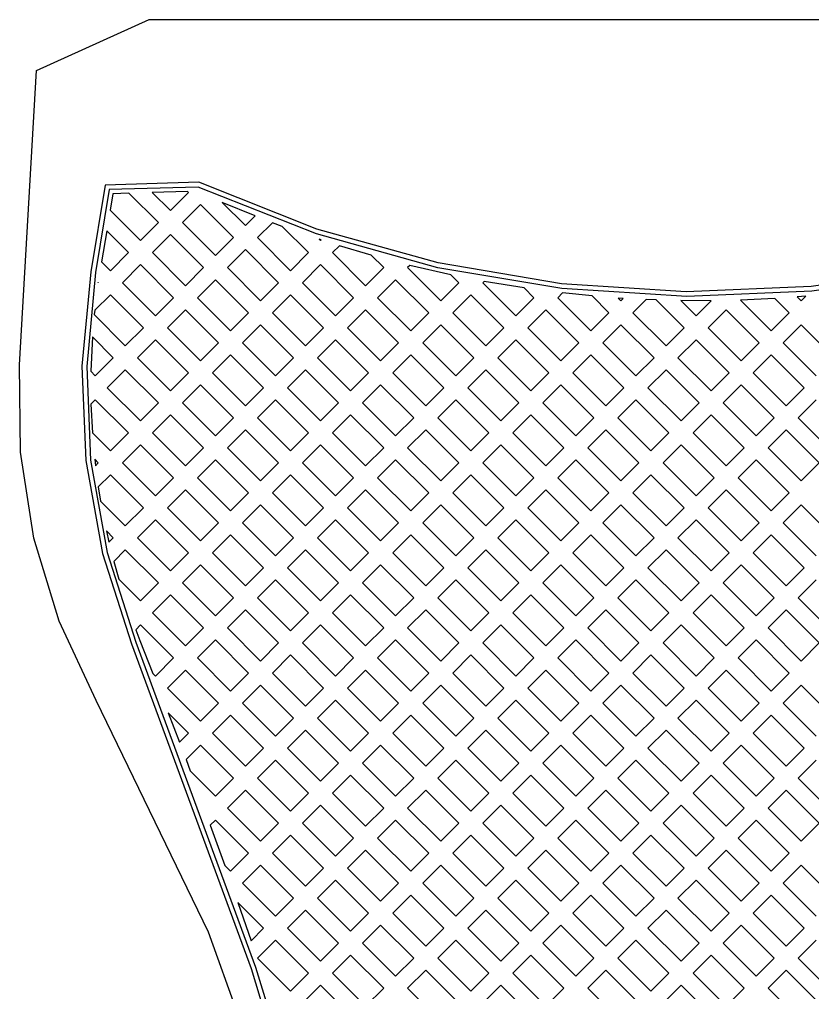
# Model space of a CAD drawing. Extents: x -211 to 2, y -103 to 318.
# Drawn here: x -205.52 to -195.56, y -75.55 to -63.33 of the extents above; entities that cross this region are included whole.
import ezdxf

# ---------------------------------------------------------------- set-up
doc = ezdxf.new("R2010")
doc.units = 0

msp = doc.modelspace()

# ---------------------------------------------------------------- linework, layer by layer
for p, q in [((-205.306, -63.969), (-203.889, -63.3271)), ((-205.306, -63.969), (-203.889, -63.3271)), ((-203.889, -63.3271), (-186.08, -63.3271)), ((-203.889, -63.3271), (-186.08, -63.3271)), ((-205.519, -67.6637), (-205.306, -63.969)), ((-205.519, -67.6637), (-205.306, -63.969)), ((-203.265, -65.372), (-204.444, -65.4067)), ((-203.265, -65.372), (-204.444, -65.4067)), ((-201.783906, -65.960455), (-203.265, -65.372)), ((-201.783906, -65.960455), (-203.265, -65.372)), ((-204.444, -65.4067), (-204.622, -66.4969)), ((-204.444, -65.4067), (-204.622, -66.4969)), ((-204.393, -65.4645), (-204.563, -66.5065)), ((-203.277, -65.4316), (-204.393, -65.4645)), ((-203.411, -65.4885), (-203.851, -65.5014)), ((-203.851, -65.5014), (-203.624, -65.728)), ((-203.624, -65.728), (-203.398, -65.5017)), ((-203.398, -65.5017), (-203.411, -65.4885)), ((-203.398, -65.5017), (-203.398, -65.5017)), ((-201.791189, -66.02047), (-203.277, -65.4316)), ((-204.348, -65.5161), (-204.382, -65.7242)), ((-204.144, -65.5101), (-204.348, -65.5161)), ((-203.775, -65.8789), (-204.144, -65.5101)), ((-202.56, -65.7955), (-202.973, -65.6249)), ((-202.973, -65.6249), (-202.681, -65.9166)), ((-204.382, -65.7242), (-204.001, -66.1051)), ((-203.247, -65.6526), (-203.473, -65.8789)), ((-202.832, -66.0674), (-203.247, -65.6526)), ((-202.681, -65.9166), (-202.56, -65.7955)), ((-204.424, -65.9835), (-204.488, -66.3725)), ((-204.152, -66.256), (-204.424, -65.9835)), ((-204.001, -66.1051), (-203.775, -65.8789)), ((-203.775, -65.8789), (-203.775, -65.8789)), ((-203.473, -65.8789), (-203.058, -66.2937)), ((-202.681, -65.9166), (-202.681, -65.9166)), ((-202.343, -65.8797), (-202.53, -66.0674)), ((-202.219, -65.9257), (-202.343, -65.8797)), ((-201.889, -66.256), (-202.219, -65.9257)), ((-200.261801, -66.385875), (-201.783906, -65.960455)), ((-200.261801, -66.385875), (-201.783906, -65.960455)), ((-203.624, -66.0297), (-203.85, -66.256)), ((-203.209, -66.4445), (-203.624, -66.0297)), ((-203.058, -66.2937), (-202.832, -66.0674)), ((-202.53, -66.0674), (-202.115, -66.4823)), ((-200.264412, -66.445989), (-201.791189, -66.02047)), ((-201.73, -66.0967), (-201.755, -66.0883)), ((-201.755, -66.0883), (-201.738, -66.1051)), ((-201.738, -66.1051), (-201.73, -66.0967)), ((-201.738, -66.1051), (-201.738, -66.1051)), ((-202.681, -66.2183), (-202.907, -66.4445)), ((-202.266, -66.6331), (-202.681, -66.2183)), ((-201.502, -66.1701), (-201.588, -66.256)), ((-201.102, -66.289), (-201.502, -66.1701)), ((-204.378, -66.4823), (-204.152, -66.256)), ((-204.152, -66.256), (-204.152, -66.256)), ((-203.85, -66.256), (-203.435, -66.6708)), ((-203.058, -66.2937), (-203.058, -66.2937)), ((-202.115, -66.4823), (-201.889, -66.256)), ((-201.889, -66.256), (-201.889, -66.256)), ((-201.588, -66.256), (-201.173, -66.6708)), ((-200.946, -66.4445), (-201.102, -66.289)), ((-204.488, -66.3725), (-204.378, -66.4823)), ((-204.001, -66.4068), (-204.227, -66.6331)), ((-203.586, -66.8217), (-204.001, -66.4068)), ((-203.435, -66.6708), (-203.209, -66.4445)), ((-203.209, -66.4445), (-203.209, -66.4445)), ((-202.907, -66.4445), (-202.493, -66.8594)), ((-202.907, -66.4445), (-202.907, -66.4445)), ((-201.738, -66.4068), (-201.965, -66.6331)), ((-201.324, -66.8217), (-201.738, -66.4068)), ((-201.173, -66.6708), (-200.946, -66.4445)), ((-200.946, -66.4445), (-200.946, -66.4445)), ((-200.617, -66.4173), (-200.645, -66.4445)), ((-200.645, -66.4445), (-200.23, -66.8594)), ((-200.101, -66.5354), (-200.617, -66.4173)), ((-198.709749, -66.708017), (-200.264412, -66.445989)), ((-198.711759, -66.648115), (-200.261801, -66.385875)), ((-198.711759, -66.648115), (-200.261801, -66.385875)), ((-194.024726, -66.454322), (-195.58015, -66.682482)), ((-194.024726, -66.454322), (-195.58015, -66.682482)), ((-204.622, -66.4969), (-204.734166, -67.683002)), ((-204.622, -66.4969), (-204.734166, -67.683002)), ((-204.563, -66.5065), (-204.674296, -67.684604)), ((-203.058, -66.5954), (-203.285, -66.8217)), ((-202.643, -67.0102), (-203.058, -66.5954)), ((-203.058, -66.5954), (-203.058, -66.5954)), ((-200.796, -66.5954), (-201.022, -66.8217)), ((-200.381, -67.0102), (-200.796, -66.5954)), ((-200.796, -66.5954), (-200.796, -66.5954)), ((-200.004, -66.6331), (-200.101, -66.5354)), ((-194.009261, -66.51179), (-195.569092, -66.741056)), ((-204.529, -66.6331), (-204.53, -66.6325)), ((-204.53, -66.6325), (-204.53, -66.6339)), ((-204.53, -66.6339), (-204.529, -66.6331)), ((-204.529, -66.6331), (-204.529, -66.6331)), ((-204.227, -66.6331), (-203.813, -67.0479)), ((-202.493, -66.8594), (-202.266, -66.6331)), ((-201.965, -66.6331), (-201.55, -67.0479)), ((-200.23, -66.8594), (-200.004, -66.6331)), ((-200.004, -66.6331), (-200.004, -66.6331)), ((-199.686, -66.6169), (-199.702, -66.6331)), ((-199.702, -66.6331), (-199.287, -67.0479)), ((-199.183, -66.6993), (-199.686, -66.6169)), ((-199.061, -66.8217), (-199.183, -66.6993)), ((-197.146851, -66.747031), (-198.711759, -66.648115)), ((-197.146851, -66.747031), (-198.711759, -66.648115)), ((-197.140282, -66.806419), (-198.709749, -66.708017)), ((-195.58015, -66.682482), (-197.146851, -66.747031)), ((-195.58015, -66.682482), (-197.146851, -66.747031)), ((-204.378, -66.784), (-204.574, -66.9802)), ((-203.963, -67.1988), (-204.378, -66.784)), ((-204.378, -66.784), (-204.378, -66.784)), ((-203.813, -67.0479), (-203.586, -66.8217)), ((-203.586, -66.8217), (-203.586, -66.8217)), ((-203.285, -66.8217), (-202.87, -67.2365)), ((-202.115, -66.784), (-202.342, -67.0102)), ((-201.701, -67.1988), (-202.115, -66.784)), ((-201.55, -67.0479), (-201.324, -66.8217)), ((-201.022, -66.8217), (-200.607, -67.2365)), ((-199.853, -66.784), (-200.079, -67.0102)), ((-199.438, -67.1988), (-199.853, -66.784)), ((-199.287, -67.0479), (-199.061, -66.8217)), ((-199.061, -66.8217), (-199.061, -66.8217)), ((-198.7, -66.7624), (-198.759, -66.8217)), ((-198.759, -66.8217), (-198.344, -67.2365)), ((-198.328, -66.8002), (-198.7, -66.7624)), ((-198.118, -67.0102), (-198.328, -66.8002)), ((-197.938, -66.83), (-198.001, -66.8258)), ((-198.001, -66.8258), (-197.967, -66.8594)), ((-197.967, -66.8594), (-197.938, -66.83)), ((-197.651, -66.8453), (-197.816, -67.0102)), ((-197.524, -66.8505), (-197.651, -66.8453)), ((-197.175, -67.1988), (-197.524, -66.8505)), ((-195.569092, -66.741056), (-197.140282, -66.806419)), ((-196.035, -66.8305), (-196.467, -66.8514)), ((-196.467, -66.8514), (-196.082, -67.2365)), ((-195.855, -67.0102), (-196.035, -66.8305)), ((-195.646, -66.8011), (-195.754, -66.8102)), ((-195.754, -66.8102), (-195.704, -66.8594)), ((-195.704, -66.8594), (-195.646, -66.8011)), ((-203.435, -66.9725), (-203.662, -67.1988)), ((-203.021, -67.3874), (-203.435, -66.9725)), ((-203.435, -66.9725), (-203.435, -66.9725)), ((-201.173, -66.9725), (-201.399, -67.1988)), ((-200.758, -67.3874), (-201.173, -66.9725)), ((-198.91, -66.9725), (-199.136, -67.1988)), ((-198.495, -67.3874), (-198.91, -66.9725)), ((-197.967, -66.8594), (-197.967, -66.8594)), ((-196.836, -66.8594), (-197.214, -66.8584)), ((-197.214, -66.8584), (-197.024, -67.0479)), ((-197.024, -67.0479), (-196.836, -66.8594)), ((-196.647, -66.9725), (-196.873, -67.1988)), ((-196.232, -67.3874), (-196.647, -66.9725)), ((-196.647, -66.9725), (-196.647, -66.9725)), ((-195.704, -66.8594), (-195.704, -66.8594)), ((-204.574, -66.9802), (-204.58, -67.0345)), ((-204.58, -67.0345), (-204.19, -67.4251)), ((-202.87, -67.2365), (-202.643, -67.0102)), ((-202.342, -67.0102), (-201.927, -67.4251)), ((-201.55, -67.0479), (-201.55, -67.0479)), ((-200.607, -67.2365), (-200.381, -67.0102)), ((-200.079, -67.0102), (-199.664, -67.4251)), ((-198.344, -67.2365), (-198.118, -67.0102)), ((-198.118, -67.0102), (-198.118, -67.0102)), ((-197.816, -67.0102), (-197.401, -67.4251)), ((-197.024, -67.0479), (-197.024, -67.0479)), ((-196.082, -67.2365), (-195.855, -67.0102)), ((-195.855, -67.0102), (-195.855, -67.0102)), ((-204.19, -67.4251), (-203.963, -67.1988)), ((-203.662, -67.1988), (-203.247, -67.6136)), ((-202.493, -67.1611), (-202.719, -67.3874)), ((-202.078, -67.5759), (-202.493, -67.1611)), ((-201.927, -67.4251), (-201.701, -67.1988)), ((-201.399, -67.1988), (-200.984, -67.6136)), ((-201.399, -67.1988), (-201.399, -67.1988)), ((-200.23, -67.1611), (-200.456, -67.3874)), ((-199.815, -67.5759), (-200.23, -67.1611)), ((-199.664, -67.4251), (-199.438, -67.1988)), ((-199.438, -67.1988), (-199.438, -67.1988)), ((-199.136, -67.1988), (-198.721, -67.6136)), ((-197.967, -67.1611), (-198.193, -67.3874)), ((-197.552, -67.5759), (-197.967, -67.1611)), ((-197.401, -67.4251), (-197.175, -67.1988)), ((-197.175, -67.1988), (-197.175, -67.1988)), ((-196.873, -67.1988), (-196.459, -67.6136)), ((-195.704, -67.1611), (-195.931, -67.3874)), ((-195.29, -67.5759), (-195.704, -67.1611)), ((-204.604, -67.3124), (-204.623, -67.7457)), ((-204.341, -67.5759), (-204.604, -67.3124)), ((-203.813, -67.3496), (-204.039, -67.5759)), ((-203.398, -67.7645), (-203.813, -67.3496)), ((-203.247, -67.6136), (-203.021, -67.3874)), ((-202.719, -67.3874), (-202.304, -67.8022)), ((-201.927, -67.4251), (-201.927, -67.4251)), ((-201.55, -67.3496), (-201.776, -67.5759)), ((-201.135, -67.7645), (-201.55, -67.3496)), ((-200.984, -67.6136), (-200.758, -67.3874)), ((-200.456, -67.3874), (-200.041, -67.8022)), ((-199.287, -67.3496), (-199.513, -67.5759)), ((-198.872, -67.7645), (-199.287, -67.3496)), ((-198.721, -67.6136), (-198.495, -67.3874)), ((-198.193, -67.3874), (-197.779, -67.8022)), ((-198.193, -67.3874), (-198.193, -67.3874)), ((-197.024, -67.3496), (-197.251, -67.5759)), ((-196.609, -67.7645), (-197.024, -67.3496)), ((-197.024, -67.3496), (-197.024, -67.3496)), ((-196.459, -67.6136), (-196.232, -67.3874)), ((-195.931, -67.3874), (-195.516, -67.8022)), ((-204.567, -67.8022), (-204.341, -67.5759)), ((-204.341, -67.5759), (-204.341, -67.5759)), ((-204.039, -67.5759), (-203.624, -67.9908)), ((-204.039, -67.5759), (-204.039, -67.5759)), ((-202.87, -67.5382), (-203.096, -67.7645)), ((-202.455, -67.953), (-202.87, -67.5382)), ((-202.304, -67.8022), (-202.078, -67.5759)), ((-202.078, -67.5759), (-202.078, -67.5759)), ((-201.776, -67.5759), (-201.361, -67.9908)), ((-201.776, -67.5759), (-201.776, -67.5759)), ((-200.607, -67.5382), (-200.833, -67.7645)), ((-200.192, -67.953), (-200.607, -67.5382)), ((-200.041, -67.8022), (-199.815, -67.5759)), ((-199.815, -67.5759), (-199.815, -67.5759)), ((-199.513, -67.5759), (-199.099, -67.9908)), ((-198.344, -67.5382), (-198.571, -67.7645)), ((-197.929, -67.953), (-198.344, -67.5382)), ((-197.779, -67.8022), (-197.552, -67.5759)), ((-197.251, -67.5759), (-196.836, -67.9908)), ((-196.082, -67.5382), (-196.308, -67.7645)), ((-195.667, -67.953), (-196.082, -67.5382)), ((-205.504562, -68.760921), (-205.519, -67.6637)), ((-205.504562, -68.760921), (-205.519, -67.6637)), ((-204.734166, -67.683002), (-204.685371, -68.867998)), ((-204.734166, -67.683002), (-204.685371, -68.867998)), ((-204.674296, -67.684604), (-204.625718, -68.861594)), ((-198.721, -67.6136), (-198.721, -67.6136)), ((-204.623, -67.7457), (-204.567, -67.8022)), ((-204.19, -67.7268), (-204.416, -67.953)), ((-203.775, -68.1416), (-204.19, -67.7268)), ((-203.624, -67.9908), (-203.398, -67.7645)), ((-203.096, -67.7645), (-202.681, -68.1793)), ((-201.927, -67.7268), (-202.153, -67.953)), ((-201.512, -68.1416), (-201.927, -67.7268)), ((-201.927, -67.7268), (-201.927, -67.7268)), ((-201.361, -67.9908), (-201.135, -67.7645)), ((-200.833, -67.7645), (-200.418, -68.1793)), ((-199.664, -67.7268), (-199.89, -67.953)), ((-199.249, -68.1416), (-199.664, -67.7268)), ((-199.099, -67.9908), (-198.872, -67.7645)), ((-198.872, -67.7645), (-198.872, -67.7645)), ((-198.571, -67.7645), (-198.156, -68.1793)), ((-198.571, -67.7645), (-198.571, -67.7645)), ((-197.401, -67.7268), (-197.628, -67.953)), ((-196.987, -68.1416), (-197.401, -67.7268)), ((-196.836, -67.9908), (-196.609, -67.7645)), ((-196.308, -67.7645), (-195.893, -68.1793)), ((-204.416, -67.953), (-204.001, -68.3679)), ((-204.416, -67.953), (-204.416, -67.953)), ((-203.247, -67.9153), (-203.473, -68.1416)), ((-202.832, -68.3302), (-203.247, -67.9153)), ((-202.681, -68.1793), (-202.455, -67.953)), ((-202.455, -67.953), (-202.455, -67.953)), ((-202.153, -67.953), (-201.738, -68.3679)), ((-200.984, -67.9153), (-201.21, -68.1416)), ((-200.569, -68.3302), (-200.984, -67.9153)), ((-200.418, -68.1793), (-200.192, -67.953)), ((-199.89, -67.953), (-199.476, -68.3679)), ((-198.721, -67.9153), (-198.948, -68.1416)), ((-198.307, -68.3302), (-198.721, -67.9153)), ((-198.721, -67.9153), (-198.721, -67.9153)), ((-198.156, -68.1793), (-197.929, -67.953)), ((-197.628, -67.953), (-197.213, -68.3679)), ((-197.628, -67.953), (-197.628, -67.953)), ((-196.459, -67.9153), (-196.685, -68.1416)), ((-196.044, -68.3302), (-196.459, -67.9153)), ((-195.893, -68.1793), (-195.667, -67.953)), ((-195.667, -67.953), (-195.667, -67.953)), ((-204.567, -68.1039), (-204.621, -68.1586)), ((-204.621, -68.1586), (-204.604, -68.5195)), ((-204.152, -68.5187), (-204.567, -68.1039)), ((-204.567, -68.1039), (-204.567, -68.1039)), ((-204.001, -68.3679), (-203.775, -68.1416)), ((-203.473, -68.1416), (-203.058, -68.5564)), ((-202.304, -68.1039), (-202.53, -68.3302)), ((-201.889, -68.5187), (-202.304, -68.1039)), ((-202.304, -68.1039), (-202.304, -68.1039)), ((-201.738, -68.3679), (-201.512, -68.1416)), ((-201.21, -68.1416), (-200.796, -68.5564)), ((-200.418, -68.1793), (-200.418, -68.1793)), ((-200.041, -68.1039), (-200.268, -68.3302)), ((-199.626, -68.5187), (-200.041, -68.1039)), ((-199.476, -68.3679), (-199.249, -68.1416)), ((-199.249, -68.1416), (-199.249, -68.1416)), ((-198.948, -68.1416), (-198.533, -68.5564)), ((-197.779, -68.1039), (-198.005, -68.3302)), ((-197.364, -68.5187), (-197.779, -68.1039)), ((-197.213, -68.3679), (-196.987, -68.1416)), ((-196.685, -68.1416), (-196.27, -68.5564)), ((-195.516, -68.1039), (-195.742, -68.3302)), ((-203.624, -68.2925), (-203.85, -68.5187)), ((-203.209, -68.7073), (-203.624, -68.2925)), ((-201.361, -68.2925), (-201.588, -68.5187)), ((-200.946, -68.7073), (-201.361, -68.2925)), ((-199.099, -68.2925), (-199.325, -68.5187)), ((-198.684, -68.7073), (-199.099, -68.2925)), ((-199.099, -68.2925), (-199.099, -68.2925)), ((-196.836, -68.2925), (-197.062, -68.5187)), ((-196.421, -68.7073), (-196.836, -68.2925)), ((-203.058, -68.5564), (-202.832, -68.3302)), ((-202.53, -68.3302), (-202.115, -68.745)), ((-200.796, -68.5564), (-200.569, -68.3302)), ((-200.268, -68.3302), (-199.853, -68.745)), ((-198.533, -68.5564), (-198.307, -68.3302)), ((-198.005, -68.3302), (-197.59, -68.745)), ((-198.005, -68.3302), (-198.005, -68.3302)), ((-196.27, -68.5564), (-196.044, -68.3302)), ((-196.044, -68.3302), (-196.044, -68.3302)), ((-195.742, -68.3302), (-195.327, -68.745)), ((-204.604, -68.5195), (-204.378, -68.745)), ((-204.378, -68.745), (-204.152, -68.5187)), ((-203.85, -68.5187), (-203.435, -68.9336)), ((-203.058, -68.5564), (-203.058, -68.5564)), ((-202.681, -68.481), (-202.907, -68.7073)), ((-202.266, -68.8958), (-202.681, -68.481)), ((-202.115, -68.745), (-201.889, -68.5187)), ((-201.588, -68.5187), (-201.173, -68.9336)), ((-200.796, -68.5564), (-200.796, -68.5564)), ((-200.418, -68.481), (-200.645, -68.7073)), ((-200.004, -68.8958), (-200.418, -68.481)), ((-199.853, -68.745), (-199.626, -68.5187)), ((-199.325, -68.5187), (-198.91, -68.9336)), ((-198.156, -68.481), (-198.382, -68.7073)), ((-197.741, -68.8958), (-198.156, -68.481)), ((-198.156, -68.481), (-198.156, -68.481)), ((-197.59, -68.745), (-197.364, -68.5187)), ((-197.062, -68.5187), (-196.647, -68.9336)), ((-195.893, -68.481), (-196.119, -68.7073)), ((-195.478, -68.8958), (-195.893, -68.481)), ((-204.001, -68.6696), (-204.227, -68.8958)), ((-203.586, -69.0844), (-204.001, -68.6696)), ((-201.738, -68.6696), (-201.965, -68.8958)), ((-201.324, -69.0844), (-201.738, -68.6696)), ((-199.476, -68.6696), (-199.702, -68.8958)), ((-199.061, -69.0844), (-199.476, -68.6696)), ((-197.213, -68.6696), (-197.439, -68.8958)), ((-196.798, -69.0844), (-197.213, -68.6696)), ((-205.337172, -69.839973), (-205.504562, -68.760921)), ((-205.337172, -69.839973), (-205.504562, -68.760921)), ((-203.435, -68.9336), (-203.209, -68.7073)), ((-202.907, -68.7073), (-202.493, -69.1221)), ((-202.907, -68.7073), (-202.907, -68.7073)), ((-201.173, -68.9336), (-200.946, -68.7073)), ((-200.946, -68.7073), (-200.946, -68.7073)), ((-200.645, -68.7073), (-200.23, -69.1221)), ((-199.853, -68.745), (-199.853, -68.745)), ((-198.91, -68.9336), (-198.684, -68.7073)), ((-198.382, -68.7073), (-197.967, -69.1221)), ((-196.647, -68.9336), (-196.421, -68.7073)), ((-196.119, -68.7073), (-195.704, -69.1221)), ((-204.685371, -68.867998), (-204.47739, -70.035621)), ((-204.685371, -68.867998), (-204.47739, -70.035621)), ((-204.625718, -68.861594), (-204.419031, -70.021313)), ((-204.529, -68.8958), (-204.574, -68.8508)), ((-204.574, -68.8508), (-204.565, -68.9318)), ((-204.565, -68.9318), (-204.529, -68.8958)), ((-204.529, -68.8958), (-204.529, -68.8958)), ((-204.227, -68.8958), (-203.813, -69.3107)), ((-203.058, -68.8581), (-203.285, -69.0844)), ((-202.643, -69.273), (-203.058, -68.8581)), ((-202.493, -69.1221), (-202.266, -68.8958)), ((-201.965, -68.8958), (-201.55, -69.3107)), ((-200.796, -68.8581), (-201.022, -69.0844)), ((-200.381, -69.273), (-200.796, -68.8581)), ((-200.23, -69.1221), (-200.004, -68.8958)), ((-199.702, -68.8958), (-199.287, -69.3107)), ((-199.702, -68.8958), (-199.702, -68.8958)), ((-198.533, -68.8581), (-198.759, -69.0844)), ((-198.118, -69.273), (-198.533, -68.8581)), ((-198.533, -68.8581), (-198.533, -68.8581)), ((-197.967, -69.1221), (-197.741, -68.8958)), ((-197.439, -68.8958), (-197.024, -69.3107)), ((-196.27, -68.8581), (-196.496, -69.0844)), ((-195.855, -69.273), (-196.27, -68.8581)), ((-195.704, -69.1221), (-195.478, -68.8958)), ((-204.378, -69.0467), (-204.529, -69.1978)), ((-203.963, -69.4615), (-204.378, -69.0467)), ((-204.378, -69.0467), (-204.378, -69.0467)), ((-203.435, -68.9336), (-203.435, -68.9336)), ((-202.115, -69.0467), (-202.342, -69.273)), ((-201.701, -69.4615), (-202.115, -69.0467)), ((-199.853, -69.0467), (-200.079, -69.273)), ((-199.438, -69.4615), (-199.853, -69.0467)), ((-197.59, -69.0467), (-197.816, -69.273)), ((-197.175, -69.4615), (-197.59, -69.0467)), ((-196.647, -68.9336), (-196.647, -68.9336)), ((-203.813, -69.3107), (-203.586, -69.0844)), ((-203.586, -69.0844), (-203.586, -69.0844)), ((-203.285, -69.0844), (-202.87, -69.4992)), ((-203.285, -69.0844), (-203.285, -69.0844)), ((-201.55, -69.3107), (-201.324, -69.0844)), ((-201.324, -69.0844), (-201.324, -69.0844)), ((-201.022, -69.0844), (-200.607, -69.4992)), ((-200.23, -69.1221), (-200.23, -69.1221)), ((-199.287, -69.3107), (-199.061, -69.0844)), ((-198.759, -69.0844), (-198.344, -69.4992)), ((-197.024, -69.3107), (-196.798, -69.0844)), ((-196.496, -69.0844), (-196.082, -69.4992)), ((-204.529, -69.1978), (-204.501, -69.3768)), ((-203.435, -69.2353), (-203.662, -69.4615)), ((-203.021, -69.6501), (-203.435, -69.2353)), ((-203.435, -69.2353), (-203.435, -69.2353)), ((-202.87, -69.4992), (-202.643, -69.273)), ((-202.342, -69.273), (-201.927, -69.6878)), ((-201.173, -69.2353), (-201.399, -69.4615)), ((-200.758, -69.6501), (-201.173, -69.2353)), ((-200.607, -69.4992), (-200.381, -69.273)), ((-200.381, -69.273), (-200.381, -69.273)), ((-200.079, -69.273), (-199.664, -69.6878)), ((-200.079, -69.273), (-200.079, -69.273)), ((-198.91, -69.2353), (-199.136, -69.4615)), ((-198.495, -69.6501), (-198.91, -69.2353)), ((-198.344, -69.4992), (-198.118, -69.273)), ((-197.816, -69.273), (-197.401, -69.6878)), ((-196.647, -69.2353), (-196.873, -69.4615)), ((-196.232, -69.6501), (-196.647, -69.2353)), ((-196.082, -69.4992), (-195.855, -69.273)), ((-204.501, -69.3768), (-204.19, -69.6878)), ((-197.024, -69.3107), (-197.024, -69.3107)), ((-204.19, -69.6878), (-203.963, -69.4615)), ((-203.662, -69.4615), (-203.247, -69.8764)), ((-202.493, -69.4238), (-202.719, -69.6501)), ((-202.078, -69.8387), (-202.493, -69.4238)), ((-201.927, -69.6878), (-201.701, -69.4615)), ((-201.399, -69.4615), (-200.984, -69.8764)), ((-200.23, -69.4238), (-200.456, -69.6501)), ((-199.815, -69.8387), (-200.23, -69.4238)), ((-200.23, -69.4238), (-200.23, -69.4238)), ((-199.664, -69.6878), (-199.438, -69.4615)), ((-199.136, -69.4615), (-198.721, -69.8764)), ((-199.136, -69.4615), (-199.136, -69.4615)), ((-197.967, -69.4238), (-198.193, -69.6501)), ((-197.552, -69.8387), (-197.967, -69.4238)), ((-197.401, -69.6878), (-197.175, -69.4615)), ((-197.175, -69.4615), (-197.175, -69.4615)), ((-196.873, -69.4615), (-196.459, -69.8764)), ((-196.082, -69.4992), (-196.082, -69.4992)), ((-195.704, -69.4238), (-195.931, -69.6501)), ((-195.29, -69.8387), (-195.704, -69.4238)), ((-203.813, -69.6124), (-204.039, -69.8387)), ((-203.398, -70.0272), (-203.813, -69.6124)), ((-203.813, -69.6124), (-203.813, -69.6124)), ((-203.247, -69.8764), (-203.021, -69.6501)), ((-202.719, -69.6501), (-202.304, -70.0649)), ((-201.55, -69.6124), (-201.776, -69.8387)), ((-201.135, -70.0272), (-201.55, -69.6124)), ((-200.984, -69.8764), (-200.758, -69.6501)), ((-200.758, -69.6501), (-200.758, -69.6501)), ((-200.456, -69.6501), (-200.041, -70.0649)), ((-199.287, -69.6124), (-199.513, -69.8387)), ((-198.872, -70.0272), (-199.287, -69.6124)), ((-198.721, -69.8764), (-198.495, -69.6501)), ((-198.193, -69.6501), (-197.779, -70.0649)), ((-197.024, -69.6124), (-197.251, -69.8387)), ((-196.609, -70.0272), (-197.024, -69.6124)), ((-196.459, -69.8764), (-196.232, -69.6501)), ((-195.931, -69.6501), (-195.516, -70.0649)), ((-195.931, -69.6501), (-195.931, -69.6501)), ((-204.341, -69.8387), (-204.428, -69.7511)), ((-204.428, -69.7511), (-204.396, -69.894)), ((-201.927, -69.6878), (-201.927, -69.6878)), ((-205.020446, -70.884989), (-205.337172, -69.839973)), ((-205.020446, -70.884989), (-205.337172, -69.839973)), ((-204.396, -69.894), (-204.341, -69.8387)), ((-204.341, -69.8387), (-204.341, -69.8387)), ((-204.039, -69.8387), (-203.624, -70.2535)), ((-202.87, -69.8009), (-203.096, -70.0272)), ((-202.455, -70.2158), (-202.87, -69.8009)), ((-202.304, -70.0649), (-202.078, -69.8387)), ((-201.776, -69.8387), (-201.361, -70.2535)), ((-200.607, -69.8009), (-200.833, -70.0272)), ((-200.192, -70.2158), (-200.607, -69.8009)), ((-200.607, -69.8009), (-200.607, -69.8009)), ((-200.041, -70.0649), (-199.815, -69.8387)), ((-199.513, -69.8387), (-199.099, -70.2535)), ((-199.513, -69.8387), (-199.513, -69.8387)), ((-198.344, -69.8009), (-198.571, -70.0272)), ((-197.929, -70.2158), (-198.344, -69.8009)), ((-197.779, -70.0649), (-197.552, -69.8387)), ((-197.552, -69.8387), (-197.552, -69.8387)), ((-197.251, -69.8387), (-196.836, -70.2535)), ((-196.459, -69.8764), (-196.459, -69.8764)), ((-196.082, -69.8009), (-196.308, -70.0272)), ((-195.667, -70.2158), (-196.082, -69.8009)), ((-204.419031, -70.021313), (-204.056, -71.1476)), ((-204.19, -69.9895), (-204.336, -70.1354)), ((-203.775, -70.4043), (-204.19, -69.9895)), ((-204.19, -69.9895), (-204.19, -69.9895)), ((-203.624, -70.2535), (-203.398, -70.0272)), ((-203.096, -70.0272), (-202.681, -70.4421)), ((-201.927, -69.9895), (-202.153, -70.2158)), ((-201.512, -70.4043), (-201.927, -69.9895)), ((-201.361, -70.2535), (-201.135, -70.0272)), ((-200.833, -70.0272), (-200.418, -70.4421)), ((-199.664, -69.9895), (-199.89, -70.2158)), ((-199.249, -70.4043), (-199.664, -69.9895)), ((-199.664, -69.9895), (-199.664, -69.9895)), ((-199.099, -70.2535), (-198.872, -70.0272)), ((-198.571, -70.0272), (-198.156, -70.4421)), ((-197.401, -69.9895), (-197.628, -70.2158)), ((-196.987, -70.4043), (-197.401, -69.9895)), ((-196.836, -70.2535), (-196.609, -70.0272)), ((-196.609, -70.0272), (-196.609, -70.0272)), ((-196.308, -70.0272), (-195.893, -70.4421)), ((-196.308, -70.0272), (-196.308, -70.0272)), ((-204.47739, -70.035621), (-204.112, -71.1696)), ((-204.47739, -70.035621), (-204.112, -71.1696)), ((-204.336, -70.1354), (-204.273, -70.3585)), ((-202.304, -70.0649), (-202.304, -70.0649)), ((-203.247, -70.1781), (-203.473, -70.4043)), ((-202.832, -70.5929), (-203.247, -70.1781)), ((-202.681, -70.4421), (-202.455, -70.2158)), ((-202.455, -70.2158), (-202.455, -70.2158)), ((-202.153, -70.2158), (-201.738, -70.6306)), ((-201.361, -70.2535), (-201.361, -70.2535)), ((-200.984, -70.1781), (-201.21, -70.4043)), ((-200.569, -70.5929), (-200.984, -70.1781)), ((-200.418, -70.4421), (-200.192, -70.2158)), ((-199.89, -70.2158), (-199.476, -70.6306)), ((-198.721, -70.1781), (-198.948, -70.4043)), ((-198.307, -70.5929), (-198.721, -70.1781)), ((-198.156, -70.4421), (-197.929, -70.2158)), ((-197.628, -70.2158), (-197.213, -70.6306)), ((-196.459, -70.1781), (-196.685, -70.4043)), ((-196.044, -70.5929), (-196.459, -70.1781)), ((-196.459, -70.1781), (-196.459, -70.1781)), ((-195.893, -70.4421), (-195.667, -70.2158)), ((-204.273, -70.3585), (-204.001, -70.6306)), ((-202.304, -70.3666), (-202.53, -70.5929)), ((-201.889, -70.7815), (-202.304, -70.3666)), ((-200.041, -70.3666), (-200.268, -70.5929)), ((-199.626, -70.7815), (-200.041, -70.3666)), ((-200.041, -70.3666), (-200.041, -70.3666)), ((-197.779, -70.3666), (-198.005, -70.5929)), ((-197.364, -70.7815), (-197.779, -70.3666)), ((-195.516, -70.3666), (-195.742, -70.5929)), ((-204.001, -70.6306), (-203.775, -70.4043)), ((-203.473, -70.4043), (-203.058, -70.8192)), ((-201.738, -70.6306), (-201.512, -70.4043)), ((-201.21, -70.4043), (-200.796, -70.8192)), ((-201.21, -70.4043), (-201.21, -70.4043)), ((-199.476, -70.6306), (-199.249, -70.4043)), ((-198.948, -70.4043), (-198.533, -70.8192)), ((-198.156, -70.4421), (-198.156, -70.4421)), ((-197.213, -70.6306), (-196.987, -70.4043)), ((-196.987, -70.4043), (-196.987, -70.4043)), ((-196.685, -70.4043), (-196.27, -70.8192)), ((-203.624, -70.5552), (-203.85, -70.7815)), ((-203.209, -70.97), (-203.624, -70.5552)), ((-203.058, -70.8192), (-202.832, -70.5929)), ((-202.832, -70.5929), (-202.832, -70.5929)), ((-202.53, -70.5929), (-202.115, -71.0077)), ((-201.738, -70.6306), (-201.738, -70.6306)), ((-201.361, -70.5552), (-201.588, -70.7815)), ((-200.946, -70.97), (-201.361, -70.5552)), ((-200.796, -70.8192), (-200.569, -70.5929)), ((-200.268, -70.5929), (-199.853, -71.0077)), ((-199.099, -70.5552), (-199.325, -70.7815)), ((-198.684, -70.97), (-199.099, -70.5552)), ((-198.533, -70.8192), (-198.307, -70.5929)), ((-198.005, -70.5929), (-197.59, -71.0077)), ((-196.836, -70.5552), (-197.062, -70.7815)), ((-196.421, -70.97), (-196.836, -70.5552)), ((-196.836, -70.5552), (-196.836, -70.5552)), ((-196.27, -70.8192), (-196.044, -70.5929)), ((-195.742, -70.5929), (-195.327, -71.0077)), ((-195.742, -70.5929), (-195.742, -70.5929)), ((-202.681, -70.7438), (-202.907, -70.97)), ((-202.266, -71.1586), (-202.681, -70.7438)), ((-200.418, -70.7438), (-200.645, -70.97)), ((-200.004, -71.1586), (-200.418, -70.7438)), ((-198.156, -70.7438), (-198.382, -70.97)), ((-197.741, -71.1586), (-198.156, -70.7438)), ((-195.893, -70.7438), (-196.119, -70.97)), ((-195.478, -71.1586), (-195.893, -70.7438)), ((-195.893, -70.7438), (-195.893, -70.7438)), ((-204.558, -71.8801), (-205.020446, -70.884989)), ((-204.558, -71.8801), (-205.020446, -70.884989)), ((-203.85, -70.7815), (-203.435, -71.1963)), ((-202.115, -71.0077), (-201.889, -70.7815)), ((-201.889, -70.7815), (-201.889, -70.7815)), ((-201.588, -70.7815), (-201.173, -71.1963)), ((-201.588, -70.7815), (-201.588, -70.7815)), ((-199.853, -71.0077), (-199.626, -70.7815)), ((-199.325, -70.7815), (-198.91, -71.1963)), ((-198.533, -70.8192), (-198.533, -70.8192)), ((-197.59, -71.0077), (-197.364, -70.7815)), ((-197.062, -70.7815), (-196.647, -71.1963)), ((-204.001, -70.9323), (-204.06, -70.9916)), ((-204.06, -70.9916), (-204.007, -71.128)), ((-203.586, -71.3471), (-204.001, -70.9323)), ((-204.001, -70.9323), (-204.001, -70.9323)), ((-203.435, -71.1963), (-203.209, -70.97)), ((-202.907, -70.97), (-202.493, -71.3849)), ((-201.738, -70.9323), (-201.965, -71.1586)), ((-201.324, -71.3471), (-201.738, -70.9323)), ((-201.738, -70.9323), (-201.738, -70.9323)), ((-201.173, -71.1963), (-200.946, -70.97)), ((-200.645, -70.97), (-200.23, -71.3849)), ((-200.645, -70.97), (-200.645, -70.97)), ((-199.476, -70.9323), (-199.702, -71.1586)), ((-199.061, -71.3471), (-199.476, -70.9323)), ((-198.91, -71.1963), (-198.684, -70.97)), ((-198.684, -70.97), (-198.684, -70.97)), ((-198.382, -70.97), (-197.967, -71.3849)), ((-197.59, -71.0077), (-197.59, -71.0077)), ((-197.213, -70.9323), (-197.439, -71.1586)), ((-196.798, -71.3471), (-197.213, -70.9323)), ((-196.647, -71.1963), (-196.421, -70.97)), ((-196.119, -70.97), (-195.704, -71.3849)), ((-204.007, -71.128), (-203.843, -71.5428)), ((-203.058, -71.1209), (-203.285, -71.3471)), ((-202.643, -71.5357), (-203.058, -71.1209)), ((-200.796, -71.1209), (-201.022, -71.3471)), ((-200.381, -71.5357), (-200.796, -71.1209)), ((-198.533, -71.1209), (-198.759, -71.3471)), ((-198.118, -71.5357), (-198.533, -71.1209)), ((-196.27, -71.1209), (-196.496, -71.3471)), ((-195.855, -71.5357), (-196.27, -71.1209)), ((-196.27, -71.1209), (-196.27, -71.1209)), ((-204.112, -71.1696), (-202.6104, -75.248219)), ((-204.112, -71.1696), (-202.6104, -75.248219)), ((-204.056, -71.1476), (-202.553821, -75.229256)), ((-204.056, -71.1476), (-204.056, -71.1476)), ((-203.435, -71.1963), (-203.435, -71.1963)), ((-202.493, -71.3849), (-202.266, -71.1586)), ((-202.266, -71.1586), (-202.266, -71.1586)), ((-201.965, -71.1586), (-201.55, -71.5734)), ((-200.23, -71.3849), (-200.004, -71.1586)), ((-199.702, -71.1586), (-199.287, -71.5734)), ((-197.967, -71.3849), (-197.741, -71.1586)), ((-197.439, -71.1586), (-197.024, -71.5734)), ((-197.439, -71.1586), (-197.439, -71.1586)), ((-195.704, -71.3849), (-195.478, -71.1586)), ((-203.813, -71.5734), (-203.586, -71.3471)), ((-203.285, -71.3471), (-202.87, -71.762)), ((-202.115, -71.3094), (-202.342, -71.5357)), ((-201.701, -71.7243), (-202.115, -71.3094)), ((-202.115, -71.3094), (-202.115, -71.3094)), ((-201.55, -71.5734), (-201.324, -71.3471)), ((-201.022, -71.3471), (-200.607, -71.762)), ((-201.022, -71.3471), (-201.022, -71.3471)), ((-199.853, -71.3094), (-200.079, -71.5357)), ((-199.438, -71.7243), (-199.853, -71.3094)), ((-199.287, -71.5734), (-199.061, -71.3471)), ((-199.061, -71.3471), (-199.061, -71.3471)), ((-198.759, -71.3471), (-198.344, -71.762)), ((-197.59, -71.3094), (-197.816, -71.5357)), ((-197.175, -71.7243), (-197.59, -71.3094)), ((-197.024, -71.5734), (-196.798, -71.3471)), ((-196.496, -71.3471), (-196.082, -71.762)), ((-197.967, -71.3849), (-197.967, -71.3849)), ((-203.843, -71.5428), (-203.813, -71.5734)), ((-203.435, -71.498), (-203.662, -71.7243)), ((-203.021, -71.9128), (-203.435, -71.498)), ((-202.87, -71.762), (-202.643, -71.5357)), ((-202.342, -71.5357), (-201.927, -71.9505)), ((-201.173, -71.498), (-201.399, -71.7243)), ((-200.758, -71.9128), (-201.173, -71.498)), ((-201.173, -71.498), (-201.173, -71.498)), ((-200.607, -71.762), (-200.381, -71.5357)), ((-200.079, -71.5357), (-199.664, -71.9505)), ((-198.91, -71.498), (-199.136, -71.7243)), ((-198.495, -71.9128), (-198.91, -71.498)), ((-198.344, -71.762), (-198.118, -71.5357)), ((-198.118, -71.5357), (-198.118, -71.5357)), ((-197.816, -71.5357), (-197.401, -71.9505)), ((-197.816, -71.5357), (-197.816, -71.5357)), ((-196.647, -71.498), (-196.873, -71.7243)), ((-196.232, -71.9128), (-196.647, -71.498)), ((-196.082, -71.762), (-195.855, -71.5357)), ((-203.662, -71.7243), (-203.247, -72.1391)), ((-202.493, -71.6866), (-202.719, -71.9128)), ((-202.078, -72.1014), (-202.493, -71.6866)), ((-201.927, -71.9505), (-201.701, -71.7243)), ((-201.399, -71.7243), (-200.984, -72.1391)), ((-200.23, -71.6866), (-200.456, -71.9128)), ((-199.815, -72.1014), (-200.23, -71.6866)), ((-199.664, -71.9505), (-199.438, -71.7243)), ((-199.136, -71.7243), (-198.721, -72.1391)), ((-197.967, -71.6866), (-198.193, -71.9128)), ((-197.552, -72.1014), (-197.967, -71.6866)), ((-197.967, -71.6866), (-197.967, -71.6866)), ((-197.401, -71.9505), (-197.175, -71.7243)), ((-196.873, -71.7243), (-196.459, -72.1391)), ((-196.873, -71.7243), (-196.873, -71.7243)), ((-195.704, -71.6866), (-195.931, -71.9128)), ((-195.29, -72.1014), (-195.704, -71.6866)), ((-202.87, -71.762), (-202.87, -71.762)), ((-203.14447, -74.791793), (-204.558, -71.8801)), ((-203.14447, -74.791793), (-204.558, -71.8801)), ((-203.247, -72.1391), (-203.021, -71.9128)), ((-202.719, -71.9128), (-202.304, -72.3277)), ((-202.719, -71.9128), (-202.719, -71.9128)), ((-201.55, -71.8751), (-201.776, -72.1014)), ((-201.135, -72.29), (-201.55, -71.8751)), ((-201.55, -71.8751), (-201.55, -71.8751)), ((-200.984, -72.1391), (-200.758, -71.9128)), ((-200.456, -71.9128), (-200.041, -72.3277)), ((-199.664, -71.9505), (-199.664, -71.9505)), ((-199.287, -71.8751), (-199.513, -72.1014)), ((-198.872, -72.29), (-199.287, -71.8751)), ((-198.721, -72.1391), (-198.495, -71.9128)), ((-198.495, -71.9128), (-198.495, -71.9128)), ((-198.193, -71.9128), (-197.779, -72.3277)), ((-197.024, -71.8751), (-197.251, -72.1014)), ((-196.609, -72.29), (-197.024, -71.8751)), ((-196.459, -72.1391), (-196.232, -71.9128)), ((-195.931, -71.9128), (-195.516, -72.3277)), ((-203.398, -72.29), (-203.651, -72.0365)), ((-203.651, -72.0365), (-203.511, -72.4032)), ((-202.87, -72.0637), (-203.096, -72.29)), ((-202.455, -72.4785), (-202.87, -72.0637)), ((-202.304, -72.3277), (-202.078, -72.1014)), ((-201.776, -72.1014), (-201.361, -72.5162)), ((-200.607, -72.0637), (-200.833, -72.29)), ((-200.192, -72.4785), (-200.607, -72.0637)), ((-200.041, -72.3277), (-199.815, -72.1014)), ((-199.513, -72.1014), (-199.099, -72.5162)), ((-198.344, -72.0637), (-198.571, -72.29)), ((-197.929, -72.4785), (-198.344, -72.0637)), ((-198.344, -72.0637), (-198.344, -72.0637)), ((-197.779, -72.3277), (-197.552, -72.1014)), ((-197.251, -72.1014), (-196.836, -72.5162)), ((-197.251, -72.1014), (-197.251, -72.1014)), ((-196.082, -72.0637), (-196.308, -72.29)), ((-195.667, -72.4785), (-196.082, -72.0637)), ((-203.247, -72.1391), (-203.247, -72.1391)), ((-203.511, -72.4032), (-203.398, -72.29)), ((-203.398, -72.29), (-203.398, -72.29)), ((-203.096, -72.29), (-202.681, -72.7048)), ((-203.096, -72.29), (-203.096, -72.29)), ((-201.927, -72.2522), (-202.153, -72.4785)), ((-201.512, -72.6671), (-201.927, -72.2522)), ((-201.361, -72.5162), (-201.135, -72.29)), ((-200.833, -72.29), (-200.418, -72.7048)), ((-200.041, -72.3277), (-200.041, -72.3277)), ((-199.664, -72.2522), (-199.89, -72.4785)), ((-199.249, -72.6671), (-199.664, -72.2522)), ((-199.099, -72.5162), (-198.872, -72.29)), ((-198.571, -72.29), (-198.156, -72.7048)), ((-197.401, -72.2522), (-197.628, -72.4785)), ((-196.987, -72.6671), (-197.401, -72.2522)), ((-197.401, -72.2522), (-197.401, -72.2522)), ((-196.836, -72.5162), (-196.609, -72.29)), ((-196.308, -72.29), (-195.893, -72.7048)), ((-203.247, -72.4408), (-203.428, -72.6222)), ((-202.832, -72.8556), (-203.247, -72.4408)), ((-203.247, -72.4408), (-203.247, -72.4408)), ((-200.984, -72.4408), (-201.21, -72.6671)), ((-200.569, -72.8556), (-200.984, -72.4408)), ((-198.721, -72.4408), (-198.948, -72.6671)), ((-198.307, -72.8556), (-198.721, -72.4408)), ((-196.459, -72.4408), (-196.685, -72.6671)), ((-196.044, -72.8556), (-196.459, -72.4408)), ((-202.681, -72.7048), (-202.455, -72.4785)), ((-202.153, -72.4785), (-201.738, -72.8934)), ((-202.153, -72.4785), (-202.153, -72.4785)), ((-200.418, -72.7048), (-200.192, -72.4785)), ((-200.192, -72.4785), (-200.192, -72.4785)), ((-199.89, -72.4785), (-199.476, -72.8934)), ((-199.099, -72.5162), (-199.099, -72.5162)), ((-198.156, -72.7048), (-197.929, -72.4785)), ((-197.628, -72.4785), (-197.213, -72.8934)), ((-195.893, -72.7048), (-195.667, -72.4785)), ((-203.428, -72.6222), (-203.374, -72.7659)), ((-202.304, -72.6294), (-202.53, -72.8556)), ((-201.889, -73.0442), (-202.304, -72.6294)), ((-201.738, -72.8934), (-201.512, -72.6671)), ((-201.21, -72.6671), (-200.796, -73.0819)), ((-200.041, -72.6294), (-200.268, -72.8556)), ((-199.626, -73.0442), (-200.041, -72.6294)), ((-199.476, -72.8934), (-199.249, -72.6671)), ((-198.948, -72.6671), (-198.533, -73.0819)), ((-198.948, -72.6671), (-198.948, -72.6671)), ((-197.779, -72.6294), (-198.005, -72.8556)), ((-197.364, -73.0442), (-197.779, -72.6294)), ((-197.779, -72.6294), (-197.779, -72.6294)), ((-197.213, -72.8934), (-196.987, -72.6671)), ((-196.685, -72.6671), (-196.27, -73.0819)), ((-195.893, -72.7048), (-195.893, -72.7048)), ((-195.516, -72.6294), (-195.742, -72.8556)), ((-203.374, -72.7659), (-203.058, -73.0819)), ((-201.361, -72.8179), (-201.588, -73.0442)), ((-200.946, -73.2328), (-201.361, -72.8179)), ((-199.099, -72.8179), (-199.325, -73.0442)), ((-198.684, -73.2328), (-199.099, -72.8179)), ((-196.836, -72.8179), (-197.062, -73.0442)), ((-196.421, -73.2328), (-196.836, -72.8179)), ((-203.058, -73.0819), (-202.832, -72.8556)), ((-202.53, -72.8556), (-202.115, -73.2705)), ((-202.53, -72.8556), (-202.53, -72.8556)), ((-200.796, -73.0819), (-200.569, -72.8556)), ((-200.569, -72.8556), (-200.569, -72.8556)), ((-200.268, -72.8556), (-199.853, -73.2705)), ((-199.476, -72.8934), (-199.476, -72.8934)), ((-198.533, -73.0819), (-198.307, -72.8556)), ((-198.005, -72.8556), (-197.59, -73.2705)), ((-196.27, -73.0819), (-196.044, -72.8556)), ((-195.742, -72.8556), (-195.327, -73.2705)), ((-202.681, -73.0065), (-202.907, -73.2328)), ((-202.266, -73.4213), (-202.681, -73.0065)), ((-202.681, -73.0065), (-202.681, -73.0065)), ((-202.115, -73.2705), (-201.889, -73.0442)), ((-201.588, -73.0442), (-201.173, -73.459)), ((-200.418, -73.0065), (-200.645, -73.2328)), ((-200.004, -73.4213), (-200.418, -73.0065)), ((-199.853, -73.2705), (-199.626, -73.0442)), ((-199.626, -73.0442), (-199.626, -73.0442)), ((-199.325, -73.0442), (-198.91, -73.459)), ((-199.325, -73.0442), (-199.325, -73.0442)), ((-198.156, -73.0065), (-198.382, -73.2328)), ((-197.741, -73.4213), (-198.156, -73.0065)), ((-197.59, -73.2705), (-197.364, -73.0442)), ((-197.062, -73.0442), (-196.647, -73.459)), ((-196.27, -73.0819), (-196.27, -73.0819)), ((-195.893, -73.0065), (-196.119, -73.2328)), ((-195.478, -73.4213), (-195.893, -73.0065)), ((-201.738, -73.1951), (-201.965, -73.4213)), ((-201.324, -73.6099), (-201.738, -73.1951)), ((-199.476, -73.1951), (-199.702, -73.4213)), ((-199.061, -73.6099), (-199.476, -73.1951)), ((-199.476, -73.1951), (-199.476, -73.1951)), ((-197.213, -73.1951), (-197.439, -73.4213)), ((-196.798, -73.6099), (-197.213, -73.1951)), ((-202.907, -73.2328), (-202.493, -73.6476)), ((-201.173, -73.459), (-200.946, -73.2328)), ((-200.645, -73.2328), (-200.23, -73.6476)), ((-198.91, -73.459), (-198.684, -73.2328)), ((-198.382, -73.2328), (-197.967, -73.6476)), ((-198.382, -73.2328), (-198.382, -73.2328)), ((-196.647, -73.459), (-196.421, -73.2328)), ((-196.421, -73.2328), (-196.421, -73.2328)), ((-196.119, -73.2328), (-195.704, -73.6476)), ((-203.058, -73.3836), (-203.123, -73.448)), ((-203.123, -73.448), (-202.941, -73.9539)), ((-202.643, -73.7985), (-203.058, -73.3836)), ((-203.058, -73.3836), (-203.058, -73.3836)), ((-202.493, -73.6476), (-202.266, -73.4213)), ((-201.965, -73.4213), (-201.55, -73.8362)), ((-200.796, -73.3836), (-201.022, -73.6099)), ((-200.381, -73.7985), (-200.796, -73.3836)), ((-200.23, -73.6476), (-200.004, -73.4213)), ((-200.004, -73.4213), (-200.004, -73.4213)), ((-199.702, -73.4213), (-199.287, -73.8362)), ((-198.533, -73.3836), (-198.759, -73.6099)), ((-198.118, -73.7985), (-198.533, -73.3836)), ((-197.967, -73.6476), (-197.741, -73.4213)), ((-197.439, -73.4213), (-197.024, -73.8362)), ((-196.27, -73.3836), (-196.496, -73.6099)), ((-195.855, -73.7985), (-196.27, -73.3836)), ((-195.704, -73.6476), (-195.478, -73.4213)), ((-202.115, -73.5722), (-202.342, -73.7985)), ((-201.701, -73.987), (-202.115, -73.5722)), ((-201.173, -73.459), (-201.173, -73.459)), ((-199.853, -73.5722), (-200.079, -73.7985)), ((-199.438, -73.987), (-199.853, -73.5722)), ((-199.853, -73.5722), (-199.853, -73.5722)), ((-197.59, -73.5722), (-197.816, -73.7985)), ((-197.175, -73.987), (-197.59, -73.5722)), ((-201.55, -73.8362), (-201.324, -73.6099)), ((-201.022, -73.6099), (-200.607, -74.0247)), ((-199.287, -73.8362), (-199.061, -73.6099)), ((-198.759, -73.6099), (-198.344, -74.0247)), ((-198.759, -73.6099), (-198.759, -73.6099)), ((-197.024, -73.8362), (-196.798, -73.6099)), ((-196.798, -73.6099), (-196.798, -73.6099)), ((-196.496, -73.6099), (-196.082, -74.0247)), ((-195.704, -73.6476), (-195.704, -73.6476)), ((-202.87, -74.0247), (-202.643, -73.7985)), ((-202.342, -73.7985), (-201.927, -74.2133)), ((-201.173, -73.7607), (-201.399, -73.987)), ((-200.758, -74.1756), (-201.173, -73.7607)), ((-200.607, -74.0247), (-200.381, -73.7985)), ((-200.079, -73.7985), (-199.664, -74.2133)), ((-198.91, -73.7607), (-199.136, -73.987)), ((-198.495, -74.1756), (-198.91, -73.7607)), ((-198.91, -73.7607), (-198.91, -73.7607)), ((-198.344, -74.0247), (-198.118, -73.7985)), ((-197.816, -73.7985), (-197.401, -74.2133)), ((-196.647, -73.7607), (-196.873, -73.987)), ((-196.232, -74.1756), (-196.647, -73.7607)), ((-196.082, -74.0247), (-195.855, -73.7985)), ((-195.855, -73.7985), (-195.855, -73.7985)), ((-201.55, -73.8362), (-201.55, -73.8362)), ((-202.941, -73.9539), (-202.87, -74.0247)), ((-202.493, -73.9493), (-202.719, -74.1756)), ((-202.078, -74.3641), (-202.493, -73.9493)), ((-201.927, -74.2133), (-201.701, -73.987)), ((-201.701, -73.987), (-201.701, -73.987)), ((-201.399, -73.987), (-200.984, -74.4018)), ((-200.607, -74.0247), (-200.607, -74.0247)), ((-200.23, -73.9493), (-200.456, -74.1756)), ((-199.815, -74.3641), (-200.23, -73.9493)), ((-199.664, -74.2133), (-199.438, -73.987)), ((-199.136, -73.987), (-198.721, -74.4018)), ((-197.967, -73.9493), (-198.193, -74.1756)), ((-197.552, -74.3641), (-197.967, -73.9493)), ((-197.401, -74.2133), (-197.175, -73.987)), ((-196.873, -73.987), (-196.459, -74.4018)), ((-195.704, -73.9493), (-195.931, -74.1756)), ((-195.29, -74.3641), (-195.704, -73.9493)), ((-195.704, -73.9493), (-195.704, -73.9493)), ((-202.719, -74.1756), (-202.304, -74.5904)), ((-201.55, -74.1379), (-201.776, -74.3641)), ((-201.135, -74.5527), (-201.55, -74.1379)), ((-200.984, -74.4018), (-200.758, -74.1756)), ((-200.456, -74.1756), (-200.041, -74.5904)), ((-200.456, -74.1756), (-200.456, -74.1756)), ((-199.287, -74.1379), (-199.513, -74.3641)), ((-198.872, -74.5527), (-199.287, -74.1379)), ((-199.287, -74.1379), (-199.287, -74.1379)), ((-198.721, -74.4018), (-198.495, -74.1756)), ((-198.193, -74.1756), (-197.779, -74.5904)), ((-197.024, -74.1379), (-197.251, -74.3641)), ((-196.609, -74.5527), (-197.024, -74.1379)), ((-196.459, -74.4018), (-196.232, -74.1756)), ((-196.232, -74.1756), (-196.232, -74.1756)), ((-195.931, -74.1756), (-195.516, -74.5904)), ((-197.401, -74.2133), (-197.401, -74.2133)), ((-202.455, -74.7413), (-202.776, -74.4201)), ((-202.776, -74.4201), (-202.611, -74.8974)), ((-202.304, -74.5904), (-202.078, -74.3641)), ((-202.078, -74.3641), (-202.078, -74.3641)), ((-201.776, -74.3641), (-201.361, -74.779)), ((-200.984, -74.4018), (-200.984, -74.4018)), ((-200.607, -74.3264), (-200.833, -74.5527)), ((-200.192, -74.7413), (-200.607, -74.3264)), ((-200.041, -74.5904), (-199.815, -74.3641)), ((-199.513, -74.3641), (-199.099, -74.779)), ((-198.344, -74.3264), (-198.571, -74.5527)), ((-197.929, -74.7413), (-198.344, -74.3264)), ((-197.779, -74.5904), (-197.552, -74.3641)), ((-197.251, -74.3641), (-196.836, -74.779)), ((-196.082, -74.3264), (-196.308, -74.5527)), ((-195.667, -74.7413), (-196.082, -74.3264)), ((-196.082, -74.3264), (-196.082, -74.3264)), ((-201.927, -74.515), (-202.153, -74.7413)), ((-201.512, -74.9298), (-201.927, -74.515)), ((-201.361, -74.779), (-201.135, -74.5527)), ((-201.135, -74.5527), (-201.135, -74.5527)), ((-200.833, -74.5527), (-200.418, -74.9675)), ((-200.833, -74.5527), (-200.833, -74.5527)), ((-199.664, -74.515), (-199.89, -74.7413)), ((-199.249, -74.9298), (-199.664, -74.515)), ((-199.099, -74.779), (-198.872, -74.5527)), ((-198.571, -74.5527), (-198.156, -74.9675)), ((-197.401, -74.515), (-197.628, -74.7413)), ((-196.987, -74.9298), (-197.401, -74.515)), ((-196.836, -74.779), (-196.609, -74.5527)), ((-196.308, -74.5527), (-195.893, -74.9675)), ((-197.779, -74.5904), (-197.779, -74.5904)), ((-202.05, -77.8378), (-203.14447, -74.791793)), ((-202.05, -77.8378), (-203.14447, -74.791793)), ((-202.611, -74.8974), (-202.455, -74.7413)), ((-202.455, -74.7413), (-202.455, -74.7413)), ((-202.153, -74.7413), (-201.738, -75.1561)), ((-200.984, -74.7035), (-201.21, -74.9298)), ((-200.569, -75.1184), (-200.984, -74.7035)), ((-200.984, -74.7035), (-200.984, -74.7035)), ((-200.418, -74.9675), (-200.192, -74.7413)), ((-199.89, -74.7413), (-199.476, -75.1561)), ((-199.89, -74.7413), (-199.89, -74.7413)), ((-198.721, -74.7035), (-198.948, -74.9298)), ((-198.307, -75.1184), (-198.721, -74.7035)), ((-198.156, -74.9675), (-197.929, -74.7413)), ((-197.929, -74.7413), (-197.929, -74.7413)), ((-197.628, -74.7413), (-197.213, -75.1561)), ((-196.836, -74.779), (-196.836, -74.779)), ((-196.459, -74.7035), (-196.685, -74.9298)), ((-196.044, -75.1184), (-196.459, -74.7035)), ((-195.893, -74.9675), (-195.667, -74.7413)), ((-202.304, -74.8921), (-202.53, -75.1184)), ((-201.889, -75.3069), (-202.304, -74.8921)), ((-200.041, -74.8921), (-200.268, -75.1184)), ((-199.626, -75.3069), (-200.041, -74.8921)), ((-197.779, -74.8921), (-198.005, -75.1184)), ((-197.364, -75.3069), (-197.779, -74.8921)), ((-195.516, -74.8921), (-195.742, -75.1184)), ((-201.738, -75.1561), (-201.512, -74.9298)), ((-201.512, -74.9298), (-201.512, -74.9298)), ((-201.21, -74.9298), (-200.796, -75.3447)), ((-199.476, -75.1561), (-199.249, -74.9298)), ((-198.948, -74.9298), (-198.533, -75.3447)), ((-197.213, -75.1561), (-196.987, -74.9298)), ((-196.685, -74.9298), (-196.27, -75.3447)), ((-196.685, -74.9298), (-196.685, -74.9298)), ((-202.53, -75.1184), (-202.115, -75.5332)), ((-201.361, -75.0807), (-201.588, -75.3069)), ((-200.946, -75.4955), (-201.361, -75.0807)), ((-201.361, -75.0807), (-201.361, -75.0807)), ((-200.796, -75.3447), (-200.569, -75.1184)), ((-200.268, -75.1184), (-199.853, -75.5332)), ((-200.268, -75.1184), (-200.268, -75.1184)), ((-199.099, -75.0807), (-199.325, -75.3069)), ((-198.684, -75.4955), (-199.099, -75.0807)), ((-198.533, -75.3447), (-198.307, -75.1184)), ((-198.307, -75.1184), (-198.307, -75.1184)), ((-198.005, -75.1184), (-197.59, -75.5332)), ((-197.213, -75.1561), (-197.213, -75.1561)), ((-196.836, -75.0807), (-197.062, -75.3069)), ((-196.421, -75.4955), (-196.836, -75.0807)), ((-196.27, -75.3447), (-196.044, -75.1184)), ((-195.742, -75.1184), (-195.327, -75.5332)), ((-202.6104, -75.248219), (-201.331, -79.4019)), ((-202.6104, -75.248219), (-201.331, -79.4019)), ((-202.553821, -75.229256), (-201.274, -79.386)), ((-200.418, -75.2692), (-200.645, -75.4955)), ((-200.004, -75.6841), (-200.418, -75.2692)), ((-200.418, -75.2692), (-200.418, -75.2692)), ((-198.156, -75.2692), (-198.382, -75.4955)), ((-197.741, -75.6841), (-198.156, -75.2692)), ((-195.893, -75.2692), (-196.119, -75.4955)), ((-195.478, -75.6841), (-195.893, -75.2692)), ((-202.115, -75.5332), (-201.889, -75.3069)), ((-201.588, -75.3069), (-201.173, -75.7218)), ((-199.853, -75.5332), (-199.626, -75.3069)), ((-199.325, -75.3069), (-198.91, -75.7218)), ((-197.59, -75.5332), (-197.364, -75.3069)), ((-197.364, -75.3069), (-197.364, -75.3069)), ((-197.062, -75.3069), (-196.647, -75.7218)), ((-197.062, -75.3069), (-197.062, -75.3069)), ((-201.738, -75.4578), (-201.965, -75.6841)), ((-201.324, -75.8726), (-201.738, -75.4578)), ((-201.173, -75.7218), (-200.946, -75.4955)), ((-200.645, -75.4955), (-200.23, -75.9103)), ((-199.476, -75.4578), (-199.702, -75.6841)), ((-199.061, -75.8726), (-199.476, -75.4578)), ((-198.91, -75.7218), (-198.684, -75.4955)), ((-198.382, -75.4955), (-197.967, -75.9103)), ((-197.213, -75.4578), (-197.439, -75.6841)), ((-196.798, -75.8726), (-197.213, -75.4578)), ((-197.213, -75.4578), (-197.213, -75.4578)), ((-196.647, -75.7218), (-196.421, -75.4955)), ((-196.119, -75.4955), (-195.704, -75.9103)), ((-196.119, -75.4955), (-196.119, -75.4955)), ((-202.115, -75.5332), (-202.115, -75.5332))]:
    msp.add_line(p, q)

doc.saveas('drawing.dxf')
